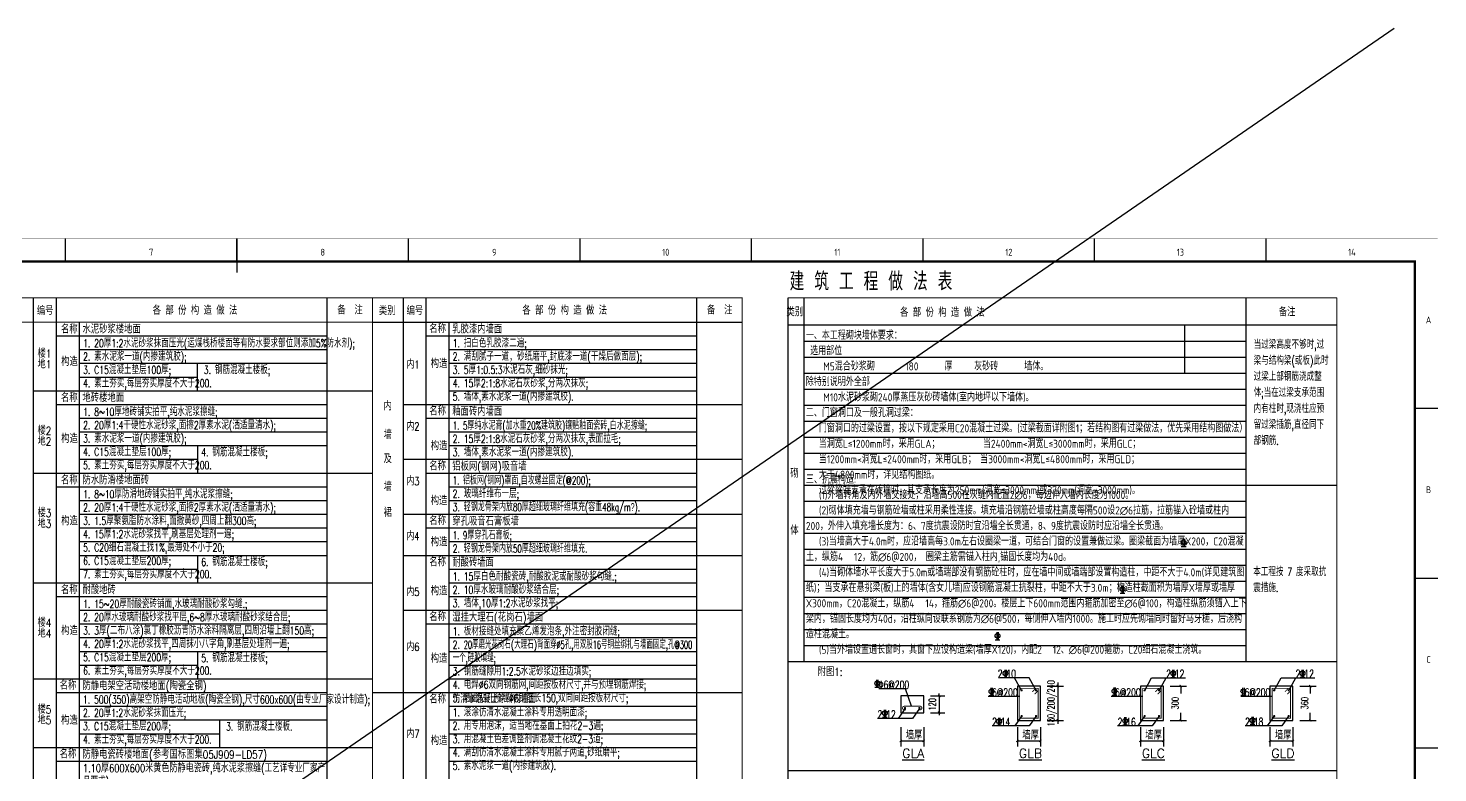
# Model space of a CAD drawing. Extents: x 36816 to 262577, y 14502 to 89811.
# Drawn here: x 86589 to 148221, y 57243 to 89811 of the extents above; entities that cross this region are included whole.
import ezdxf
from ezdxf.enums import TextEntityAlignment as Align

# ---------------------------------------------------------------- set-up
doc = ezdxf.new("R2010")
doc.units = 0
doc.header["$LTSCALE"] = 1000
doc.header["$MEASUREMENT"] = 0
doc.layers.get('0').update_dxf_attribs({"color": 8})
doc.layers.get('Defpoints').update_dxf_attribs({"color": 8})
for name, color, linetype in [('-人员定位', 6, 'Continuous'), ('BAR', 8, 'Continuous'), ('NOTES', 8, 'Continuous'), ('PUB_DIM', 8, 'Continuous'), ('PUB_TEXT', 8, 'Continuous'), ('工程做法表', 8, 'Continuous')]:
    doc.layers.add(name, color=color, linetype=linetype)
doc.styles.add('BIGFONT', font='geditxt.shx', dxfattribs={"bigfont": 'haiwenhz.shx'})
doc.styles.add('DIM_FONT', font='simplex.shx', dxfattribs={"width": 0.7, "bigfont": 'gbcbig.shx'})
doc.styles.add('HZ', font='geditxt.shx', dxfattribs={"width": 0.7, "bigfont": 'hzfs_1.shx'})
doc.styles.add('ST', font='geditxt.shx', dxfattribs={"width": 0.8})
doc.styles.get("Standard").update_dxf_attribs({"font": 'gbenor.shx', "bigfont": 'gbcbig.shx'})
doc.styles.add('TK', font='GEDITXT.SHX', dxfattribs={"width": 0.85, "height": 3.5, "bigfont": 'DXT.SHX'})
doc.dimstyles.new('DIMN', dxfattribs={"dimtxt": 300, "dimasz": 100, "dimexe": 250, "dimexo": 300, "dimgap": 150, "dimtad": 1, "dimdec": 0, "dimzin": 0, "dimdsep": 46, "dimtxsty": 'DIM_FONT', "dimblk": 'ARCHTICK', "dimcen": 0.09, "dimazin": 2, "dimtfac": 1, "dimtdec": 0, "dimtix": 1, "dimtmove": 2, "dimatfit": 3, "dimfxl": 0, "dimtolj": 1, "dimtzin": 0, "dimarcsym": 0})

# ---------------------------------------------------------------- blocks, each defined once
blk = doc.blocks.new('GEDI_WK_A11')
at = {"color": 3}
for p, q in [((450, 584), (450, 594)), ((525, 584), (525, 594)), ((600, 584), (600, 594)), ((675, 584), (675, 594)), ((750, 584), (750, 594)), ((825, 584), (825, 594)), ((900, 584), (900, 594)), ((975, 584), (975, 594)), ((1040, 519.75), (1050, 519.75)), ((1040, 445.5), (1050, 445.5)), ((1040, 371.25), (1050, 371.25))]:
    blk.add_line(p, q, dxfattribs=at)
for points, const_width in [([(0, 0), (1050, 0), (1050, 594), (0, 594)], 0.1), ([(25, 10), (1040, 10), (1040, 584), (25, 584)], 1)]:
    blk.add_lwpolyline(points, close=True, dxfattribs=dict(at, const_width=const_width))
at = {"color": 3, "const_width": 0.5}
blk.add_lwpolyline([(525, 579), (525, 594)], dxfattribs=at)
at = {"color": 3}
for s, p in [('7', (487.5, 588)), ('8', (562.5, 588)), ('9', (637.5, 588)), ('10', (712.5, 588)), ('11', (787.5, 588)), ('12', (862.5, 588)), ('13', (937.5, 588)), ('14', (1012.5, 588))]:
    blk.add_text(s, height=3, dxfattribs=at).set_placement(p, align=Align.MIDDLE)
for s, p in [('A', (1046, 556.88)), ('B', (1046, 482.62)), ('C', (1046, 408.38))]:
    blk.add_text(s, height=3, dxfattribs=at).set_placement(p, align=Align.CENTER)
blk = doc.blocks.new('A$C7DF8697A')
blk.add_blockref('GEDI_WK_A11', (0, 0))
at = {"style": 'TK', "width": 0.85}
for tag, height, p in [('PROJECTNAME', 4.75, (985, 44)), ('PHASE', 4, (1027, 44)), ('DRAWINGNAME', 4.75, (995, 31))]:
    blk.add_attdef(tag, text='', height=height, dxfattribs=at).set_placement(p, align=Align.MIDDLE_CENTER)
for tag, p, height in [('APPROVE', (872, 32.75), 3.5), ('DESIGN', (917, 32.75), 3.5), ('REVIEW1', (872, 25.75), 3.5), ('DRAW', (917, 25.75), 3.5), ('REVIEW2', (872, 18.75), 3.5), ('PROPORTION', (917, 18.75), 3.5), ('DRAWINGNUMBER', (967, 18.5), 4), ('CHECK', (872, 11.75), 3.5), ('DATE', (917, 11.75), 3.5), ('VERSION', (1033, 11.75), 3.5)]:
    blk.add_attdef(tag, p, '', height=height, dxfattribs=at)
blk = doc.blocks.new('_ArchTick')
at = {"color": 0, "linetype": 'ByBlock', "const_width": 0.4}
blk.add_lwpolyline([(-0.5, -0.5), (0.5, 0.5)], dxfattribs=at)
blk = doc.blocks.new('*D21')
at = {"layer": 'Defpoints', "color": 0, "transparency": 16777216}
for p in [(124739, 59537), (125744, 59537), (125744, 58637)]:
    blk.add_point(p, dxfattribs=at)
at = {"layer": 'PUB_DIM', "color": 0, "lineweight": -2, "transparency": 16777216}
for p, q in [((124739, 59237), (124739, 58387)), ((125744, 59237), (125744, 58387)), ((124739, 58637), (125744, 58637))]:
    blk.add_line(p, q, dxfattribs=at)
at = {"layer": 'PUB_DIM', "color": 0, "lineweight": -2, "transparency": 16777216, "xscale": 100, "yscale": 100, "zscale": 100, "rotation": 180}
blk.add_blockref('_ArchTick', (124739, 58637), dxfattribs=at)
at = {"layer": 'PUB_DIM', "color": 0, "lineweight": -2, "transparency": 16777216, "xscale": 100, "yscale": 100, "zscale": 100}
blk.add_blockref('_ArchTick', (125744, 58637), dxfattribs=at)
at = {"layer": 'PUB_DIM', "color": 0, "transparency": 16777216, "insert": (125501, 58967), "char_height": 300, "attachment_point": 5, "style": 'DIM_FONT'}
blk.add_mtext('\\A1;.', dxfattribs=at)
blk = doc.blocks.new('*D22')
at = {"layer": 'Defpoints', "color": 0, "transparency": 16777216}
for p in [(129838, 59537), (130843, 59537), (130843, 58637)]:
    blk.add_point(p, dxfattribs=at)
at = {"layer": 'PUB_DIM', "color": 0, "lineweight": -2, "transparency": 16777216}
for p, q in [((129838, 59237), (129838, 58387)), ((130843, 59237), (130843, 58387)), ((129838, 58637), (130843, 58637))]:
    blk.add_line(p, q, dxfattribs=at)
at = {"layer": 'PUB_DIM', "color": 0, "lineweight": -2, "transparency": 16777216, "xscale": 100, "yscale": 100, "zscale": 100, "rotation": 180}
blk.add_blockref('_ArchTick', (129838, 58637), dxfattribs=at)
at = {"layer": 'PUB_DIM', "color": 0, "lineweight": -2, "transparency": 16777216, "xscale": 100, "yscale": 100, "zscale": 100}
blk.add_blockref('_ArchTick', (130843, 58637), dxfattribs=at)
at = {"layer": 'PUB_DIM', "color": 0, "transparency": 16777216, "insert": (130600, 58967), "char_height": 300, "attachment_point": 5, "style": 'DIM_FONT'}
blk.add_mtext('\\A1;.', dxfattribs=at)
blk = doc.blocks.new('*D23')
at = {"layer": 'Defpoints', "color": 0, "transparency": 16777216}
for p in [(135215, 59537), (136221, 59537), (136221, 58637)]:
    blk.add_point(p, dxfattribs=at)
at = {"layer": 'PUB_DIM', "color": 0, "lineweight": -2, "transparency": 16777216}
for p, q in [((135215, 59237), (135215, 58387)), ((136221, 59237), (136221, 58387)), ((135215, 58637), (136221, 58637))]:
    blk.add_line(p, q, dxfattribs=at)
at = {"layer": 'PUB_DIM', "color": 0, "lineweight": -2, "transparency": 16777216, "xscale": 100, "yscale": 100, "zscale": 100, "rotation": 180}
blk.add_blockref('_ArchTick', (135215, 58637), dxfattribs=at)
at = {"layer": 'PUB_DIM', "color": 0, "lineweight": -2, "transparency": 16777216, "xscale": 100, "yscale": 100, "zscale": 100}
blk.add_blockref('_ArchTick', (136221, 58637), dxfattribs=at)
at = {"layer": 'PUB_DIM', "color": 0, "transparency": 16777216, "insert": (135978, 58967), "char_height": 300, "attachment_point": 5, "style": 'DIM_FONT'}
blk.add_mtext('\\A1;.', dxfattribs=at)
blk = doc.blocks.new('*D24')
at = {"layer": 'Defpoints', "color": 0, "transparency": 16777216}
for p in [(140880, 59537), (141885, 59537), (141885, 58637)]:
    blk.add_point(p, dxfattribs=at)
at = {"layer": 'PUB_DIM', "color": 0, "lineweight": -2, "transparency": 16777216}
for p, q in [((140880, 59237), (140880, 58387)), ((141885, 59237), (141885, 58387)), ((140880, 58637), (141885, 58637))]:
    blk.add_line(p, q, dxfattribs=at)
at = {"layer": 'PUB_DIM', "color": 0, "lineweight": -2, "transparency": 16777216, "xscale": 100, "yscale": 100, "zscale": 100, "rotation": 180}
blk.add_blockref('_ArchTick', (140880, 58637), dxfattribs=at)
at = {"layer": 'PUB_DIM', "color": 0, "lineweight": -2, "transparency": 16777216, "xscale": 100, "yscale": 100, "zscale": 100}
blk.add_blockref('_ArchTick', (141885, 58637), dxfattribs=at)
at = {"layer": 'PUB_DIM', "color": 0, "transparency": 16777216, "insert": (141642, 58967), "char_height": 300, "attachment_point": 5, "style": 'DIM_FONT'}
blk.add_mtext('\\A1;.', dxfattribs=at)
blk = doc.blocks.new('*D25')
at = {"layer": 'Defpoints', "color": 0, "transparency": 16777216}
for p in [(125744, 60608), (125744, 59871), (126421, 59871)]:
    blk.add_point(p, dxfattribs=at)
at = {"layer": 'PUB_DIM', "color": 0, "lineweight": -2, "transparency": 16777216}
for p, q in [((126044, 60608), (126671, 60608)), ((126421, 60608), (126421, 60708)), ((126421, 60608), (126421, 59871)), ((126044, 59871), (126671, 59871)), ((126421, 59871), (126421, 59771))]:
    blk.add_line(p, q, dxfattribs=at)
at = {"layer": 'PUB_DIM', "color": 0, "lineweight": -2, "transparency": 16777216, "xscale": 100, "yscale": 100, "zscale": 100}
for p, rotation in [((126421, 60608), 270), ((126421, 59871), 90)]:
    blk.add_blockref('_ArchTick', p, dxfattribs=dict(at, rotation=rotation))
at = {"layer": 'PUB_DIM', "color": 0, "transparency": 16777216, "insert": (126121, 60240), "char_height": 300, "attachment_point": 5, "rotation": 90, "style": 'DIM_FONT'}
blk.add_mtext('\\A1;120', dxfattribs=at)
blk = doc.blocks.new('*D26')
at = {"layer": 'Defpoints', "color": 0, "transparency": 16777216}
for p in [(136221, 61037), (136221, 59537), (136982, 59537)]:
    blk.add_point(p, dxfattribs=at)
at = {"layer": 'PUB_DIM', "color": 0, "lineweight": -2, "transparency": 16777216}
for p, q in [((136521, 61037), (137232, 61037)), ((136982, 61037), (136982, 60707)), ((136982, 59537), (136982, 59867)), ((136521, 59537), (137232, 59537))]:
    blk.add_line(p, q, dxfattribs=at)
at = {"layer": 'PUB_DIM', "color": 0, "lineweight": -2, "transparency": 16777216, "xscale": 100, "yscale": 100, "zscale": 100}
for p, rotation in [((136982, 61037), 90), ((136982, 59537), 270)]:
    blk.add_blockref('_ArchTick', p, dxfattribs=dict(at, rotation=rotation))
at = {"layer": 'PUB_DIM', "color": 0, "transparency": 16777216, "insert": (136736, 60287), "char_height": 300, "attachment_point": 5, "rotation": 90, "style": 'DIM_FONT'}
blk.add_mtext('\\A1;300', dxfattribs=at)
blk = doc.blocks.new('*D27')
at = {"layer": 'Defpoints', "color": 0, "transparency": 16777216}
for p in [(141885, 61037), (141885, 59537), (142647, 59537)]:
    blk.add_point(p, dxfattribs=at)
at = {"layer": 'PUB_DIM', "color": 0, "lineweight": -2, "transparency": 16777216}
for p, q in [((142185, 61037), (142897, 61037)), ((142647, 61037), (142647, 60707)), ((142647, 59537), (142647, 59867)), ((142185, 59537), (142897, 59537))]:
    blk.add_line(p, q, dxfattribs=at)
at = {"layer": 'PUB_DIM', "color": 0, "lineweight": -2, "transparency": 16777216, "xscale": 100, "yscale": 100, "zscale": 100}
for p, rotation in [((142647, 61037), 90), ((142647, 59537), 270)]:
    blk.add_blockref('_ArchTick', p, dxfattribs=dict(at, rotation=rotation))
at = {"layer": 'PUB_DIM', "color": 0, "transparency": 16777216, "insert": (142401, 60287), "char_height": 300, "attachment_point": 5, "rotation": 90, "style": 'DIM_FONT'}
blk.add_mtext('\\A1;360', dxfattribs=at)

msp = doc.modelspace()

# ---------------------------------------------------------------- linework, layer by layer
at = {"layer": '-人员定位'}
msp.add_line((36816.2, 14501.8), (146319.5, 89810.6), dxfattribs=at)
at = {"color": 3}
for points in [[(129837.9, 59536.7), (130843, 59536.7), (130843, 61036.7), (129837.9, 61036.7)], [(135215.4, 59536.7), (136220.6, 59536.7), (136220.6, 61036.7), (135215.4, 61036.7)], [(140880.1, 59536.7), (141885.3, 59536.7), (141885.3, 61036.7), (140880.1, 61036.7)], [(124738.8, 59871.4), (125743.9, 59871.4), (125743.9, 60608.3), (124738.8, 60608.3)]]:
    msp.add_lwpolyline(points, close=True, dxfattribs=at)
at = {"layer": 'BAR', "color": 3, "const_width": 40}
for points in [[(129937.9, 59636.7), (130743, 59636.7), (130743, 60936.7), (129937.9, 60936.7)], [(135315.4, 59636.7), (136120.6, 59636.7), (136120.6, 60936.7), (135315.4, 60936.7)], [(140980.1, 59636.7), (141785.3, 59636.7), (141785.3, 60936.7), (140980.1, 60936.7)]]:
    msp.add_lwpolyline(points, close=True, dxfattribs=at)
at = {"layer": 'BAR', "color": 3, "const_width": 50}
for points in [[(129999.5, 60849.8, 1), (130049.5, 60849.8, 1)], [(130681.4, 60849.8, -1), (130631.4, 60849.8, -1)], [(135377, 60849.8, 1), (135427, 60849.8, 1)], [(136059, 60849.8, -1), (136009, 60849.8, -1)], [(141041.7, 60849.8, 1), (141091.7, 60849.8, 1)], [(141723.7, 60849.8, -1), (141673.7, 60849.8, -1)], [(124900.4, 60074.7, -1), (124950.4, 60074.7, -1)], [(125582.3, 60074.7, 1), (125532.3, 60074.7, 1)], [(129999.5, 59723.6, -1), (130049.5, 59723.6, -1)], [(130681.4, 59723.6, 1), (130631.4, 59723.6, 1)], [(135377, 59723.6, -1), (135427, 59723.6, -1)], [(136059, 59723.6, 1), (136009, 59723.6, 1)], [(141041.7, 59723.6, -1), (141091.7, 59723.6, -1)], [(141723.7, 59723.6, 1), (141673.7, 59723.6, 1)]]:
    msp.add_lwpolyline(points, format="xyb", close=True, dxfattribs=at)
at = {"layer": 'BAR', "color": 3, "const_width": 40}
for points in [[(130642.8, 60936.7), (130494.4, 60788.3)], [(130743, 60832.2), (130596.8, 60685.9)], [(136020.4, 60936.7), (135872, 60788.3)], [(136120.6, 60832.2), (135974.3, 60685.9)], [(141685, 60936.7), (141536.6, 60788.3)], [(141785.3, 60832.2), (141639, 60685.9)]]:
    msp.add_lwpolyline(points, dxfattribs=at)
msp.add_lwpolyline([(124971.4, 59998.8), (124896.7, 59998.8, -0.9975639), (124896.2, 60154.2, -0.0015201), (124896.5, 60154.2), (125586.1, 60154.2, -0.0013339), (125586.4, 60154.2, -0.9978618), (125586, 59998.8), (125511.3, 59998.8)], format="xyb", dxfattribs=at)
at = {"layer": 'NOTES', "color": 3}
for p, q in [((130354.5, 61398.4), (129081.4, 61398.4)), ((130015.7, 60842.6), (129715.7, 61398.4)), ((130654.5, 60842.6), (130354.5, 61398.4)), ((135404, 60842.6), (135704, 61398.4)), ((135704, 61398.4), (137186.3, 61398.4)), ((136042.8, 60842.6), (136342.8, 61398.4)), ((141068.6, 60842.6), (141368.6, 61398.4)), ((141368.6, 61398.4), (142840.1, 61398.4)), ((141707.5, 60842.6), (142007.5, 61398.4)), ((124939.9, 60917.3), (123776.6, 60917.3)), ((125215, 60154.2), (124939.9, 60917.3)), ((129937.9, 60582.5), (128563.4, 60582.5)), ((135315.4, 60582.5), (133940.9, 60582.5)), ((140980.1, 60582.5), (139605.6, 60582.5)), ((124925.4, 60049.7), (124625.4, 59625.6)), ((125557.3, 60049.7), (125257.3, 59625.6)), ((125257.3, 59625.6), (123721.9, 59625.6)), ((130356.4, 59290.8), (128732.4, 59290.8)), ((130024.5, 59723.6), (129724.5, 59290.8)), ((130656.4, 59723.6), (130356.4, 59290.8)), ((135734, 59290.8), (134218.8, 59290.8)), ((135402, 59723.6), (135102, 59290.8)), ((136034, 59723.6), (135734, 59290.8)), ((141398.7, 59290.8), (139793.8, 59290.8)), ((141066.7, 59723.6), (140766.7, 59290.8)), ((141698.7, 59723.6), (141398.7, 59290.8))]:
    msp.add_line(p, q, dxfattribs=at)
at = {"layer": 'PUB_DIM'}
for p, q in [((131143, 61036.7), (131854.7, 61036.7)), ((131604.7, 61186.7), (131604.7, 59386.7)), ((131143, 59536.7), (131854.7, 59536.7))]:
    msp.add_line(p, q, dxfattribs=at)
at = {"layer": 'PUB_TEXT'}
for p, q in [((137076.5, 67479.3), (137076.5, 67146.8)), ((137139.5, 67479.3), (137139.5, 67146.8)), ((137003, 67146.8), (137213, 67146.8)), ((134403.5, 65437.3), (134403.5, 65104.8)), ((134466.5, 65437.3), (134466.5, 65104.8)), ((134330, 65104.8), (134540, 65104.8)), ((128866, 63064.8), (129076, 63064.8)), ((128939.5, 63397.3), (128939.5, 63064.8)), ((129002.5, 63397.3), (129002.5, 63064.8)), ((129285.2, 61750.8), (129285.2, 61418.3)), ((129348.2, 61750.8), (129348.2, 61418.3)), ((136621.2, 61750.8), (136621.2, 61418.3)), ((136684.2, 61750.8), (136684.2, 61418.3)), ((142273.2, 61752.8), (142273.2, 61420.3)), ((142336.2, 61752.8), (142336.2, 61420.3)), ((123680.2, 61314.8), (123680.2, 60982.3)), ((123743.2, 61314.8), (123743.2, 60982.3)), ((129211.7, 61418.3), (129421.7, 61418.3)), ((136547.7, 61418.3), (136757.7, 61418.3)), ((142199.7, 61420.3), (142409.7, 61420.3)), ((123606.7, 60982.3), (123816.7, 60982.3)), ((128602.7, 60626.3), (128812.7, 60626.3)), ((128676.2, 60958.8), (128676.2, 60626.3)), ((128739.2, 60958.8), (128739.2, 60626.3)), ((133976.7, 60641.3), (134186.7, 60641.3)), ((134050.2, 60973.8), (134050.2, 60641.3)), ((134113.2, 60973.8), (134113.2, 60641.3)), ((139614.7, 60634.3), (139824.7, 60634.3)), ((139688.2, 60966.8), (139688.2, 60634.3)), ((139751.2, 60966.8), (139751.2, 60634.3)), ((124012.2, 60003.8), (124012.2, 59671.3)), ((124075.2, 60003.8), (124075.2, 59671.3)), ((123938.7, 59671.3), (124148.7, 59671.3)), ((128935.7, 59320.3), (129145.7, 59320.3)), ((129009.2, 59652.8), (129009.2, 59320.3)), ((129072.2, 59652.8), (129072.2, 59320.3)), ((134449.7, 59339.3), (134659.7, 59339.3)), ((134523.2, 59671.8), (134523.2, 59339.3)), ((134586.2, 59671.8), (134586.2, 59339.3)), ((140013.7, 59364.3), (140223.7, 59364.3)), ((140087.2, 59696.8), (140087.2, 59364.3)), ((140150.2, 59696.8), (140150.2, 59364.3))]:
    msp.add_line(p, q, dxfattribs=at)
for centre in [(137108, 67321.8), (134435, 65279.8), (128971, 63239.8), (129316.7, 61593.3), (136652.7, 61593.3), (142304.7, 61595.3), (123711.7, 61157.3), (128707.7, 60801.3), (134081.7, 60816.3), (139719.7, 60809.3), (124043.7, 59846.3), (129040.7, 59495.3), (134554.7, 59514.3), (140118.7, 59539.3)]:
    msp.add_circle(centre, 105, dxfattribs=at)
at = {"layer": '工程做法表'}
for p, q in [((93978.9, 75154), (93978.9, 73954)), ((93986.8, 71554), (93986.8, 70354)), ((93986.8, 66754), (93986.8, 65554)), ((93986.8, 62554), (93986.8, 61354)), ((94951, 59554), (94951, 58354))]:
    msp.add_line(p, q, dxfattribs=at)
at = {"layer": '工程做法表', "const_width": 50}
for points in [[(47715.8, 78017.6), (91170.1, 78017.6)], [(47715.8, 78017.6), (101644.4, 78017.6), (101644.4, 22717.6), (85481.4, 22717.6)], [(47715.8, 78017.6), (101644.4, 78017.6), (101644.4, 22717.6), (85481.4, 22717.6)], [(63878.9, 78017.6), (117807.5, 78017.6), (117807.5, 25954), (101644.4, 25954)], [(63878.9, 78017.6), (117807.5, 78017.6), (117804.6, 27154), (101644.4, 27154)], [(143807.5, 78018.1), (119807.5, 78018.1)], [(143807.5, 78018.1), (143807.5, 29091.5), (119807.5, 29091.5), (119807.5, 78018.1)], [(85475, 76954), (101644.4, 76954)], [(101638, 76954), (117807.5, 76954)], [(119804.8, 57336.8), (143807.5, 57336.8)], [(119804.8, 57336.8), (143804.8, 57336.8)]]:
    msp.add_lwpolyline(points, dxfattribs=at)
at = {"layer": '工程做法表'}
for points in [[(86812.9, 78017.6), (86812.9, 22717.6)], [(87812.9, 78017.6), (87812.9, 22717.6)], [(99643.1, 78017.6), (99643.1, 22717.6)], [(102976.9, 78017.6), (102976.9, 27154)], [(103975.9, 78017.6), (103975.9, 35554)], [(115807.2, 78017.6), (115807.2, 27154)], [(120494.8, 78018.1), (120494.8, 62118.1)], [(139832.5, 78018.1), (139832.5, 62118.1)], [(88812.9, 76954), (88812.9, 22717.6)], [(101645.4, 76954), (117807.3, 76954)], [(104976.9, 76954), (104976.9, 35554)], [(143807.4, 76818.1), (119807.4, 76818.1)], [(137152.5, 76818.1), (137152.5, 74718.1)], [(87812.9, 76354), (99643.1, 76354)], [(87812.9, 76354), (99643.1, 76354)], [(103976.9, 76354), (115807.2, 76354)], [(120499.1, 76118.1), (139832.5, 76118.1)], [(88812.9, 75754), (99643.1, 75754)], [(104976.9, 75754), (115807.2, 75754)], [(120499.1, 75418.1), (139832.5, 75418.1)], [(88812.9, 75154), (99643.1, 75154)], [(104976.9, 75154), (115807.2, 75154)], [(120499.1, 74718.1), (139832.5, 74718.1)], [(88812.9, 74554), (93978.9, 74554)], [(104976.9, 74554), (115807.2, 74554)], [(120499.1, 74018.1), (139832.5, 74018.1)], [(86812.9, 73954), (101644.4, 73954)], [(87812.9, 73354), (99643.1, 73354)], [(102976.9, 73354), (117807.1, 73354)], [(104976.9, 73954), (115807.2, 73954)], [(88812.9, 72754), (99643.1, 72754)], [(103976.9, 72754), (115807.2, 72754)], [(120499.1, 73318.1), (139832.5, 73318.1)], [(88812.9, 72154), (99643.1, 72154)], [(104976.9, 72154), (115807.2, 72154)], [(120499.1, 72618.1), (139832.5, 72618.1)], [(88812.9, 71554), (99643.1, 71554)], [(104976.9, 71554), (115807.2, 71554)], [(120499.1, 71918.1), (139832.5, 71918.1)], [(88812.9, 70954), (93986.8, 70954)], [(102975.9, 70954), (117806.9, 70954)], [(120499.1, 71218.1), (139832.5, 71218.1)], [(86812.9, 70354), (101644.4, 70354)], [(103976.9, 70354), (115807.2, 70354)], [(120499.1, 70518.1), (139832.5, 70518.1)], [(87812.9, 69754), (99643.1, 69754)], [(104976.9, 69754), (115807.2, 69754)], [(120499.1, 69818.1), (143807.5, 69818.1)], [(88812.9, 69154), (99643.1, 69154)], [(104976.9, 69154), (115807.2, 69154)], [(120499.1, 69118.1), (139832.5, 69118.1)], [(88812.9, 68554), (99643.1, 68554)], [(102975.9, 68554), (117806.9, 68554)], [(120499.1, 68418.1), (139832.5, 68418.1)], [(88812.9, 67954), (99643.1, 67954)], [(103976.9, 67954), (115807.2, 67954)], [(88812.9, 67354), (99643.1, 67354)], [(104976.9, 67354), (115807.2, 67354)], [(120499.1, 67718.1), (139832.5, 67718.1)], [(88812.9, 66754), (99643.1, 66754)], [(102975.9, 66754), (117806.9, 66754)], [(120499.1, 67018.1), (139832.5, 67018.1)], [(88812.9, 66154), (93986.8, 66154)], [(104976.9, 66154), (115807.2, 66154)], [(120499.1, 66318.1), (139832.5, 66318.1)], [(86812.9, 65554), (101644.4, 65554)], [(104976.9, 65554), (115807.2, 65554)], [(120499.1, 65618.1), (139832.5, 65618.1)], [(87812.9, 64954), (99643.1, 64954)], [(104976.9, 64954), (115807.2, 64954)], [(120499.1, 64918.1), (139832.5, 64918.1)], [(88812.9, 64354), (99643.1, 64354)], [(102975.9, 64354), (117806.4, 64354)], [(120499.1, 64218.1), (139832.5, 64218.1)], [(88812.9, 63754), (99643.1, 63754)], [(103975.9, 63754), (115807.2, 63754)], [(120499.1, 63518.1), (139832.5, 63518.1)], [(88812.9, 63154), (99643.1, 63154)], [(104976.9, 63154), (115807.2, 63154)], [(88812.9, 62554), (99643.1, 62554)], [(104976.9, 62554), (115807.2, 62554)], [(120499.1, 62818.1), (139832.5, 62818.1)], [(88812.9, 61954), (93986.8, 61954)], [(104975.9, 61954), (115806.2, 61954)], [(119807.4, 62118.1), (143807.4, 62118.1)], [(86812.9, 61354), (101644.4, 61354)], [(104975.9, 61354), (115807.2, 61354)], [(87812.9, 60754), (99643.1, 60754)], [(101644.4, 60754), (117806.5, 60754)], [(88812.9, 60154), (99643.1, 60154)], [(104976.9, 60154), (115807.2, 60154)], [(88812.9, 59554), (99643.1, 59554)], [(104976.9, 59554), (115807.2, 59554)], [(88812.9, 58954), (94951, 58954)], [(104976.9, 58954), (115807.2, 58954)], [(86812.9, 58354), (101644.2, 58354)], [(104976.9, 58354), (115807.2, 58354)], [(87812.9, 57754), (99643.1, 57754)], [(104976.9, 57754), (115807.2, 57754)]]:
    msp.add_lwpolyline(points, dxfattribs=at)

# ---------------------------------------------------------------- block references
at = {"xscale": 100, "yscale": 100, "zscale": 100}
msp.add_blockref('A$C7DF8697A', (43215.8, 21212.3), dxfattribs=at)
at = {"layer": 'PUB_DIM', "xscale": 100, "yscale": 100, "zscale": 100}
for p, rotation in [((131604.7, 61036.7), 90), ((131604.7, 59536.7), 270)]:
    msp.add_blockref('_ArchTick', p, dxfattribs=dict(at, rotation=rotation))

# ---------------------------------------------------------------- texts
at = {"layer": 'NOTES', "color": 3, "style": 'ST'}
for s, p in [('%%uGLA', (124804.6, 57897.5)), ('%%UGLB', (129903.7, 57897.5)), ('%%UGLC', (135281.3, 57897.5)), ('%%UGLD', (140946, 57897.5))]:
    msp.add_text(s, height=400, dxfattribs=at).set_placement(p)
at = {"layer": 'PUB_DIM', "color": 7, "insert": (131358.4, 60286.7), "char_height": 300, "attachment_point": 5, "rotation": 90, "style": 'DIM_FONT'}
msp.add_mtext('\\A1;180/200/240', dxfattribs=at)
at = {"layer": 'PUB_TEXT', "style": 'HZ'}
for s, height, width, p in [('建 筑 工 程 做 法 表 ', 800, 0.8, (119881, 78337.3)), ('2 10', 350, 0.7, (128980.7, 61398.4)), ('2 12', 350, 0.7, (136342.8, 61398.4)), ('2 12', 350, 0.7, (142007.5, 61398.4)), ('%%1316@200', 350, 0.7, (123776.6, 60917.3)), (' 6@200', 350, 0.7, (128563.4, 60582.5)), (' 6@200', 350, 0.7, (133940.9, 60582.5)), (' 6@200', 350, 0.7, (139605.6, 60582.5)), ('2 12', 350, 0.7, (123721.9, 59625.6)), ('2 14', 350, 0.7, (128732.4, 59290.8)), ('2 16', 350, 0.7, (134218.8, 59290.8)), ('2 18', 350, 0.7, (139794, 59290.8))]:
    msp.add_text(s, height=height, dxfattribs=dict(at, width=width)).set_placement(p)
at = {"layer": 'PUB_TEXT', "linetype": 'Continuous', "style": 'BIGFONT', "width": 0.8}
for s, p in [('各 部 份 构 造 做 法', (92034.1, 77285.2)), ('各 部 份 构 造 做 法', (108197.2, 77285.2)), ('各 部 份 构 造 做 法', (124711.4, 77195)), ('名称', (88023.2, 76462.9)), ('水泥砂浆楼地面', (88962.1, 76462.9)), ('乳胶漆内墙面', (105132.1, 76464)), ('构造', (88029.6, 75046.1)), ('构造', (104189.5, 74959.4)), ('名称', (88023.2, 73462.9)), ('地砖楼地面', (88962.1, 73462.9)), ('釉面砖内墙面', (105132.1, 72864)), ('构造', (88029.6, 71675)), ('构造', (104189.5, 71359.4)), ('铝板网(钢网)吸音墙', (105132.1, 70464)), ('名称', (88023.2, 69862.9)), ('防水防滑楼地面砖', (88962.1, 69862.9)), ('构造', (104189.5, 68959.4)), ('构造', (88029.6, 68075)), ('穿孔吸音石膏板墙', (105132.1, 68064)), ('构造', (104189.5, 67159.4)), ('耐酸砖墙面', (105132.1, 66264)), ('名称', (88023.2, 65062.9)), ('耐酸地砖', (88962.1, 65062.9)), ('构造', (104189.5, 65013.1)), ('湿挂大理石(花岗石)墙面', (105132.1, 63864)), ('构造', (88029.6, 63275)), ('构造', (104189.5, 62064.7)), ('附图1:', (121104.6, 61479.9)), ('防静电架空活动楼地面(陶瓷全钢) ', (88960, 60863.9)), ('构造', (88025.5, 59359.4)), ('构造', (104189.5, 58465.9)), ('墙厚', (124955.2, 58705.6)), ('墙厚', (130054.3, 58705.6)), ('墙厚', (135431.9, 58705.6)), ('墙厚', (141096.6, 58705.6)), ('防静电瓷砖楼地面(参考国标图集05J909-LD57) ', (88960, 57863.9))]:
    msp.add_text(s, height=350, dxfattribs=at).set_placement(p)
at = {"layer": 'PUB_TEXT', "linetype": 'Continuous', "style": 'BIGFONT'}
for s, width, p in [('备  注', 0.8, (100662.4, 77296.8)), ('备  注', 0.8, (116825.5, 77296.8)), ('编号', 0.8, (87330.9, 77266)), ('类别', 0.8, (102285.7, 77266)), ('编号', 0.8, (103494, 77266)), ('类别', 0.8, (120105.2, 77216.1)), ('备注', 0.8, (141631.1, 77216.1)), ('名称', 0.8, (104493.1, 76483.1)), ('楼1', 0.8, (87298.4, 75402.4)), ('地1', 0.8, (87298.4, 74934.4)), ('内1', 0.75, (103412.7, 74924.7)), ('内', 0.8, (102310.7, 73102.8)), ('名称', 0.8, (104493.1, 72883.1)), ('楼2', 0.8, (87298.4, 72031.3)), ('墙', 0.8, (102310.7, 71851.1)), ('内2', 0.75, (103412.7, 72220.7)), ('地2', 0.8, (87298.4, 71563.3)), ('及', 0.8, (102310.7, 70793.9)), ('名称', 0.8, (104493.1, 70483.1)), ('砌', 0.8, (120093.5, 70153.1)), ('墙', 0.8, (102310.7, 69575.9)), ('内3', 0.75, (103412.7, 69820.7)), ('楼3', 0.8, (87298.4, 68431.3)), ('裙', 0.8, (102310.7, 68443.5)), ('名称', 0.8, (104493.1, 68083.1)), ('地3', 0.8, (87298.4, 67963.3)), ('内4', 0.75, (103412.7, 67420.7)), ('体', 0.8, (120093.5, 67665)), ('名称', 0.8, (104493.1, 66283.1)), ('内5', 0.75, (103412.7, 64978.5)), ('名称', 0.8, (104493.1, 63883.1)), ('楼4', 0.8, (87298.4, 63631.3)), ('地4', 0.8, (87298.4, 63163.3)), ('内6', 0.75, (103412.7, 62578.5)), ('名称', 0.8, (88329, 60883.1)), ('名称', 0.8, (104493.1, 60283.1)), ('楼5', 0.8, (87298.4, 59838.2)), ('地5', 0.8, (87298.4, 59370.2)), ('内7', 0.75, (103412.7, 58767)), ('名称', 0.8, (88329, 57883.1))]:
    msp.add_text(s, height=350, dxfattribs=dict(at, width=width)).set_placement(p, align=Align.CENTER)
at = {"layer": 'PUB_TEXT', "linetype": 'Continuous', "char_height": 350, "attachment_point": 1}
for s, insert, width, line_spacing_factor, style in [('\\A1;{\\Fgbenor,gbcbig|c134;一、本工程砌块墙体要求：                                                                                 选用部位\\P    M5混合砂浆砌 \\C6;      180      \\C256;厚     灰砂砖      墙体。                                             除特别说明外全部\\P    M10水泥砂浆砌240厚蒸压灰砂砖墙体(室内地坪以下墙体)。\\P二、门窗洞口及一般孔洞过梁：  \\P   门窗洞口的过梁设置，按以下规定采用C20混凝土过梁。(过梁截面详附图1；若结构图有过梁做法，优先采用结构图做法）  \\P   当洞宽L≤1200mm时，采用GLA；          当2400mm<洞宽L≤3000mm时，采用GLC；\\P   当1200mm<洞宽L≤2400mm时，采用GLB； 当3000mm<洞宽L≤4800mm时，采用GLD； \\P   大于4800mm时，详见结构图纸。\\P   过梁梁端支承在砖墙时，其支承长度为250mm(洞宽≤3000mm)或370mm(洞宽>3000mm)。}', (120589, 76546.9), 19243.407, 1.16, 'BIGFONT'), ('当过梁高度不够时,过梁与结构梁(或板)此时过梁上部钢筋浇成整体;当在过梁支承范围内有柱时,现浇柱应预留过梁插筋,直径同下部钢筋.', (140169, 76142.2), 3394.279, 1.2, 'HZ'), ('\\A1;{\\Fgbenor,gbcbig|c134;\\W1;三、抗震构造:\\P   (1)外墙转角及内外墙交接处，沿墙高500在灰缝内配置2∅6，每边伸入墙内长度为1000。\\P   (2)砌体填充墙与钢筋砼墙或柱采用柔性连接。填充墙沿钢筋砼墙或柱高度每隔\\C6;500\\C256;设2∅6拉筋，拉筋锚入砼墙或柱内200，外伸入填充墙长度为：6、7度抗震设防时宜沿墙全长贯通，8、9度抗震设防时应沿墙全长贯通。 \\P   (3)当墙高大于4.0m时，应沿墙高每3.0m左右设圈梁一道，可结合门窗的设置兼做过梁。圈梁截面为墙厚X200，C20混凝土，纵筋4\\Fgeditxt,dxt|c134;  \\Fgbenor,gbcbig|c134;12，筋∅6@200， 圈梁主筋需锚入柱内,锚固长度均为40d。\\P   (4)当砌体墙水平长度大于5.0m或墙端部没有钢筋砼柱时，应在墙中间或墙端部设置构造柱，中距不大于4.0m(详见建筑图纸)；当支承在悬挑梁(板)上的墙体(含女儿墙)应设钢筋混凝土抗裂柱，中距不大于3.0m；构造柱截面积为墙厚X墙厚或墙厚X300mm，C20混凝土，纵筋4\\Fgeditxt,dxt|c134;  \\Fgbenor,gbcbig|c134;14，箍筋∅6@200。楼层上下600mm范围内箍筋加密至∅6@100，构造柱纵筋须锚入上下梁内，锚固长度均为40d，沿柱纵向设联系钢筋为∅6@500，每侧伸入墙内1000。施工时应先砌墙同时留好马牙槎，后浇构造柱混凝土。\\P   (5)当外墙设置通长窗时，其窗下应设构造梁(墙厚X120)，内配2\\Fgeditxt,dxt|c134;  \\Fgbenor,gbcbig|c134;12、∅6@200箍筋，C20细石混凝土浇筑。}', (120593.3, 70245.9), 19243.407, 1.16, 'BIGFONT'), ('本工程按 {\\C6;7} 度采取抗震措施.', (140149.5, 66204.2), 3394.279, 1.2, 'HZ')]:
    msp.add_mtext(s, dxfattribs=dict(at, insert=insert, width=width, line_spacing_factor=line_spacing_factor, style=style))
at = {"layer": 'PUB_TEXT', "linetype": 'Continuous', "char_height": 350, "attachment_point": 1, "style": 'HZ'}
for s, insert, width in [('1. 20厚1:2水泥砂浆抹面压光(运煤栈桥楼面等有防水要求部位则添加5%防水剂);\\P2. 素水泥浆一道(内掺建筑胶);\\P3. C15混凝土垫层100厚;\\P4. 素土夯实,每层夯实厚度不大于200.', (88992.3, 76204), 12745.052), ('1. 扫白色乳胶漆二遍;\\P2. 满刮腻子一道{\\fSimSun|b0|i0|c134|p2;，}砂纸磨平,封底漆一道(干燥后做面层);\\P3. 5厚1:0.5:3水泥石灰,细砂抹光;\\P4. 15厚2:1:8水泥石灰砂浆,分两次抹灰;\\P5. 墙体,素水泥浆一道(内掺建筑胶).', (105149.5, 76205.1), 8336.461), ('\\P\\P3. 钢筋混凝土楼板;', (94267.7, 76204), 12745.052), ('1. 8~10厚地砖铺实拍平,纯水泥浆擦缝;\\P2. 20厚1:4干硬性水泥砂浆,面擦2厚素水泥(洒适量清水);\\P3. 素水泥浆一道(内掺建筑胶);\\P4. C15混凝土垫层100厚;\\P5. 素土夯实,每层夯实厚度不大于200.', (88992.3, 73204), 12745.052), ('{\\W0.65;1. 5厚纯水泥膏(加水重20%建筑胶)镶贴釉面瓷砖},{\\W0.65;白水泥擦缝;}\\P2. 15厚2:1:8水泥石灰砂浆,分两次抹灰,表面拉毛;\\P3. 墙体,素水泥浆一道(内掺建筑胶).', (105149.5, 72605.1), 10657.664), ('\\P\\P4. 钢筋混凝土楼板;', (94156.2, 72604), 12745.052), ('{\\W0.65;1. 铝板网(钢网)罩面,自攻螺丝固定(@200);}\\P2. 玻璃纤维布一层;\\P3. {\\W0.65;轻钢龙骨架内放80厚超细玻璃纤维填充(容重48kg/m\x8f)}.', (105149.5, 70205.1), 10657.664), ('1. 8~10厚防滑地砖铺实拍平,纯水泥浆擦缝;\\P2. 20厚1:4干硬性水泥砂浆,面擦2厚素水泥(洒适量清水);\\P3. 1.5厚聚氨脂防水涂料,面撒黄砂,四周上翻300高;\\P4. 15厚1:2水泥砂浆找平,刷基层处理剂一遍;\\P5. C20细石混凝土找1%,最薄处不小于20;\\P6. C15混凝土垫层200厚;\\P7. 素土夯实,每层夯实厚度不大于200.', (88992.3, 69604), 12745.052), ('{\\W0.65;1. 9厚穿孔石膏板;}\\P2. {\\W0.65;轻钢龙骨架内放50厚超细玻璃纤维填充}.', (105149.5, 67805.1), 10657.664), ('\\P\\P6. 钢筋混凝土楼板;', (94156.2, 67804), 12745.052), ('1. 15厚白色耐酸瓷砖,耐酸胶泥或耐酸砂浆勾缝.;\\P2. 10厚水玻璃耐酸砂浆结合层;{\\H1.033x; \\H0.9681x;\\P3. }墙体,10厚1:2水泥砂浆找平;{\\H1.022x; }', (105149.5, 66005.1), 10657.664), ('1. 15~20厚耐酸瓷砖铺面,水玻璃耐酸砂浆勾缝.;\\P2. 20厚水玻璃耐酸砂浆找平层,6~8厚水玻璃耐酸砂浆结合层;\\P3. 3厚(二布八涂)氯丁橡胶沥青防水涂料隔离层,四周沿墙上翻150高;\\P4. 20厚1:2水泥砂浆找平,四周抹小八字角,刷基层处理剂一遍;\\P5. C15混凝土垫层200厚;\\P6. 素土夯实,每层夯实厚度不大于200.', (88992.3, 64804), 12745.052), ('1. 板材接缝处填充聚乙烯发泡条,外注密封胶闭缝;\\P2. {\\W0.6;20厚磨光花岗石}({\\W0.6;大理石}){\\W0.6;背面穿%%C5孔,用双股16号铜丝绑扎与墙面固定,孔@300一个,硅胶填缝;\\H1.033x;\\W0.7; \\H0.9681x;\\P}3. 钢筋缝隙用1:2.5水泥砂浆边挂边填实;\\P4. 电焊%%C6双向钢筋网{\\W0.6;,}间距按板材尺寸{\\W0.6;,}并与预埋钢筋焊接;\\P5. 墙面钻孔预埋%%C6钢筋长150{\\W0.6;,}双向间距按板材尺寸;', (105149.5, 63605.1), 10657.664), ('\\P\\P5. 钢筋混凝土楼板;', (94156.2, 63604), 12745.052), ('\\P1. 500(350)高架空防静电活动地板(陶瓷全钢){\\W0.75;,}尺寸600x600(由专业厂家设计制造);\\P2. 20厚1:2水泥砂浆抹面压光;\\P3. C15混凝土垫层200厚;\\P4. 素土夯实,每层夯实厚度不大于200.', (88985.8, 61205.1), 13198.97), ('仿清水混凝土涂料内墙面\\P1. 滚涂仿清水混凝土涂料专用透明面漆;\\P2. 用专用泡沫{\\fSimSun|b0|i0|c134|p2;，}适当地在基面上拍花2-3遍;\\P3. 用混凝土色差调整剂调混凝土花纹2-3道;\\P4. 满刮仿清水混凝土涂料专用腻子两道,砂纸磨平;\\P5. 素水泥浆一道(内掺建筑胶).', (105149.5, 60645.1), 8336.461), ('\\P\\P3. 钢筋混凝土楼板.', (95239.8, 60604), 12745.052), ('\\P{\\W0.75;1.10厚600X600米黄色防静电瓷砖,纯水泥浆擦缝}(工艺详专业厂家产品要求){\\W0.75;;\\P2.铺设导电铜带,纵向间距应采用600,横向间距应在3000\\fSimSun|b0|i0|c134|p2;～\\Fgeditxt,dxt|c134;4800之间\\Fﾷￂￋￎ_gb2313,ﾷￂￋￎ_gb2313big|c134;;\\Fgeditxt,dxt|c134;\\P3. 25厚1:3干硬性水泥砂浆}({\\W0.75;加入降阻剂,水泥砂浆和导电粉的重量比为1}:{\\W0.75;0.003}){\\W0.75;,面擦2厚素水泥}({\\W0.75;洒适量清水}){\\W0.75;; \\H1.033x; \\H0.9678x;\\P4. 刷素水泥浆一道}({\\H0.9997x;\\W0.75;内掺建筑胶}){\\H0.9997x;\\W0.75;;\\H1.022x; \\H0.9783x;\\P}5. C15混凝土垫层200厚;\\P6. 素土夯实,每层夯实厚度不大于200.', (88985.8, 58205.1), 10657.275)]:
    msp.add_mtext(s, dxfattribs=dict(at, insert=insert, width=width))

# ---------------------------------------------------------------- dimensions: what is measured, and where the dimension line sits
at = {"layer": 'PUB_DIM'}
for base, p1, p2, text, picture, middle in [((136982.2, 59536.7), (136220.6, 61036.7), (136220.6, 59536.7), '300', '*D26', (136735.9, 60286.7)), ((142646.9, 59536.7), (141885.3, 61036.7), (141885.3, 59536.7), '360', '*D27', (142400.6, 60286.7))]:
    dim = msp.add_linear_dim(base=base, p1=p1, p2=p2, angle=270, text=text, dimstyle='DIMN', dxfattribs=at)
    dim.commit()
    dim.dimension.update_dxf_attribs({"geometry": picture, "text_midpoint": middle, "dimtype": 128})
dim = msp.add_linear_dim(base=(126420.6, 59871.4), p1=(125743.9, 60608.3), p2=(125743.9, 59871.4), angle=270, text='120', dimstyle='DIMN', dxfattribs=at)
dim.commit()
dim.dimension.update_dxf_attribs({"geometry": '*D25', "text_midpoint": (126120.6, 60239.9)})
for base, p1, p2, picture, middle in [((125743.9, 58636.5), (124738.8, 59536.7), (125743.9, 59536.7), '*D21', (125500.9, 58966.5)), ((130843, 58636.5), (129837.9, 59536.7), (130843, 59536.7), '*D22', (130600, 58966.5)), ((136220.6, 58636.5), (135215.4, 59536.7), (136220.6, 59536.7), '*D23', (135977.6, 58966.5)), ((141885.3, 58636.5), (140880.1, 59536.7), (141885.3, 59536.7), '*D24', (141642.2, 58966.5))]:
    dim = msp.add_linear_dim(base=base, p1=p1, p2=p2, text='.', dimstyle='DIMN', dxfattribs=at)
    dim.commit()
    dim.dimension.update_dxf_attribs({"geometry": picture, "text_midpoint": middle, "dimtype": 128})

doc.saveas('drawing.dxf')
